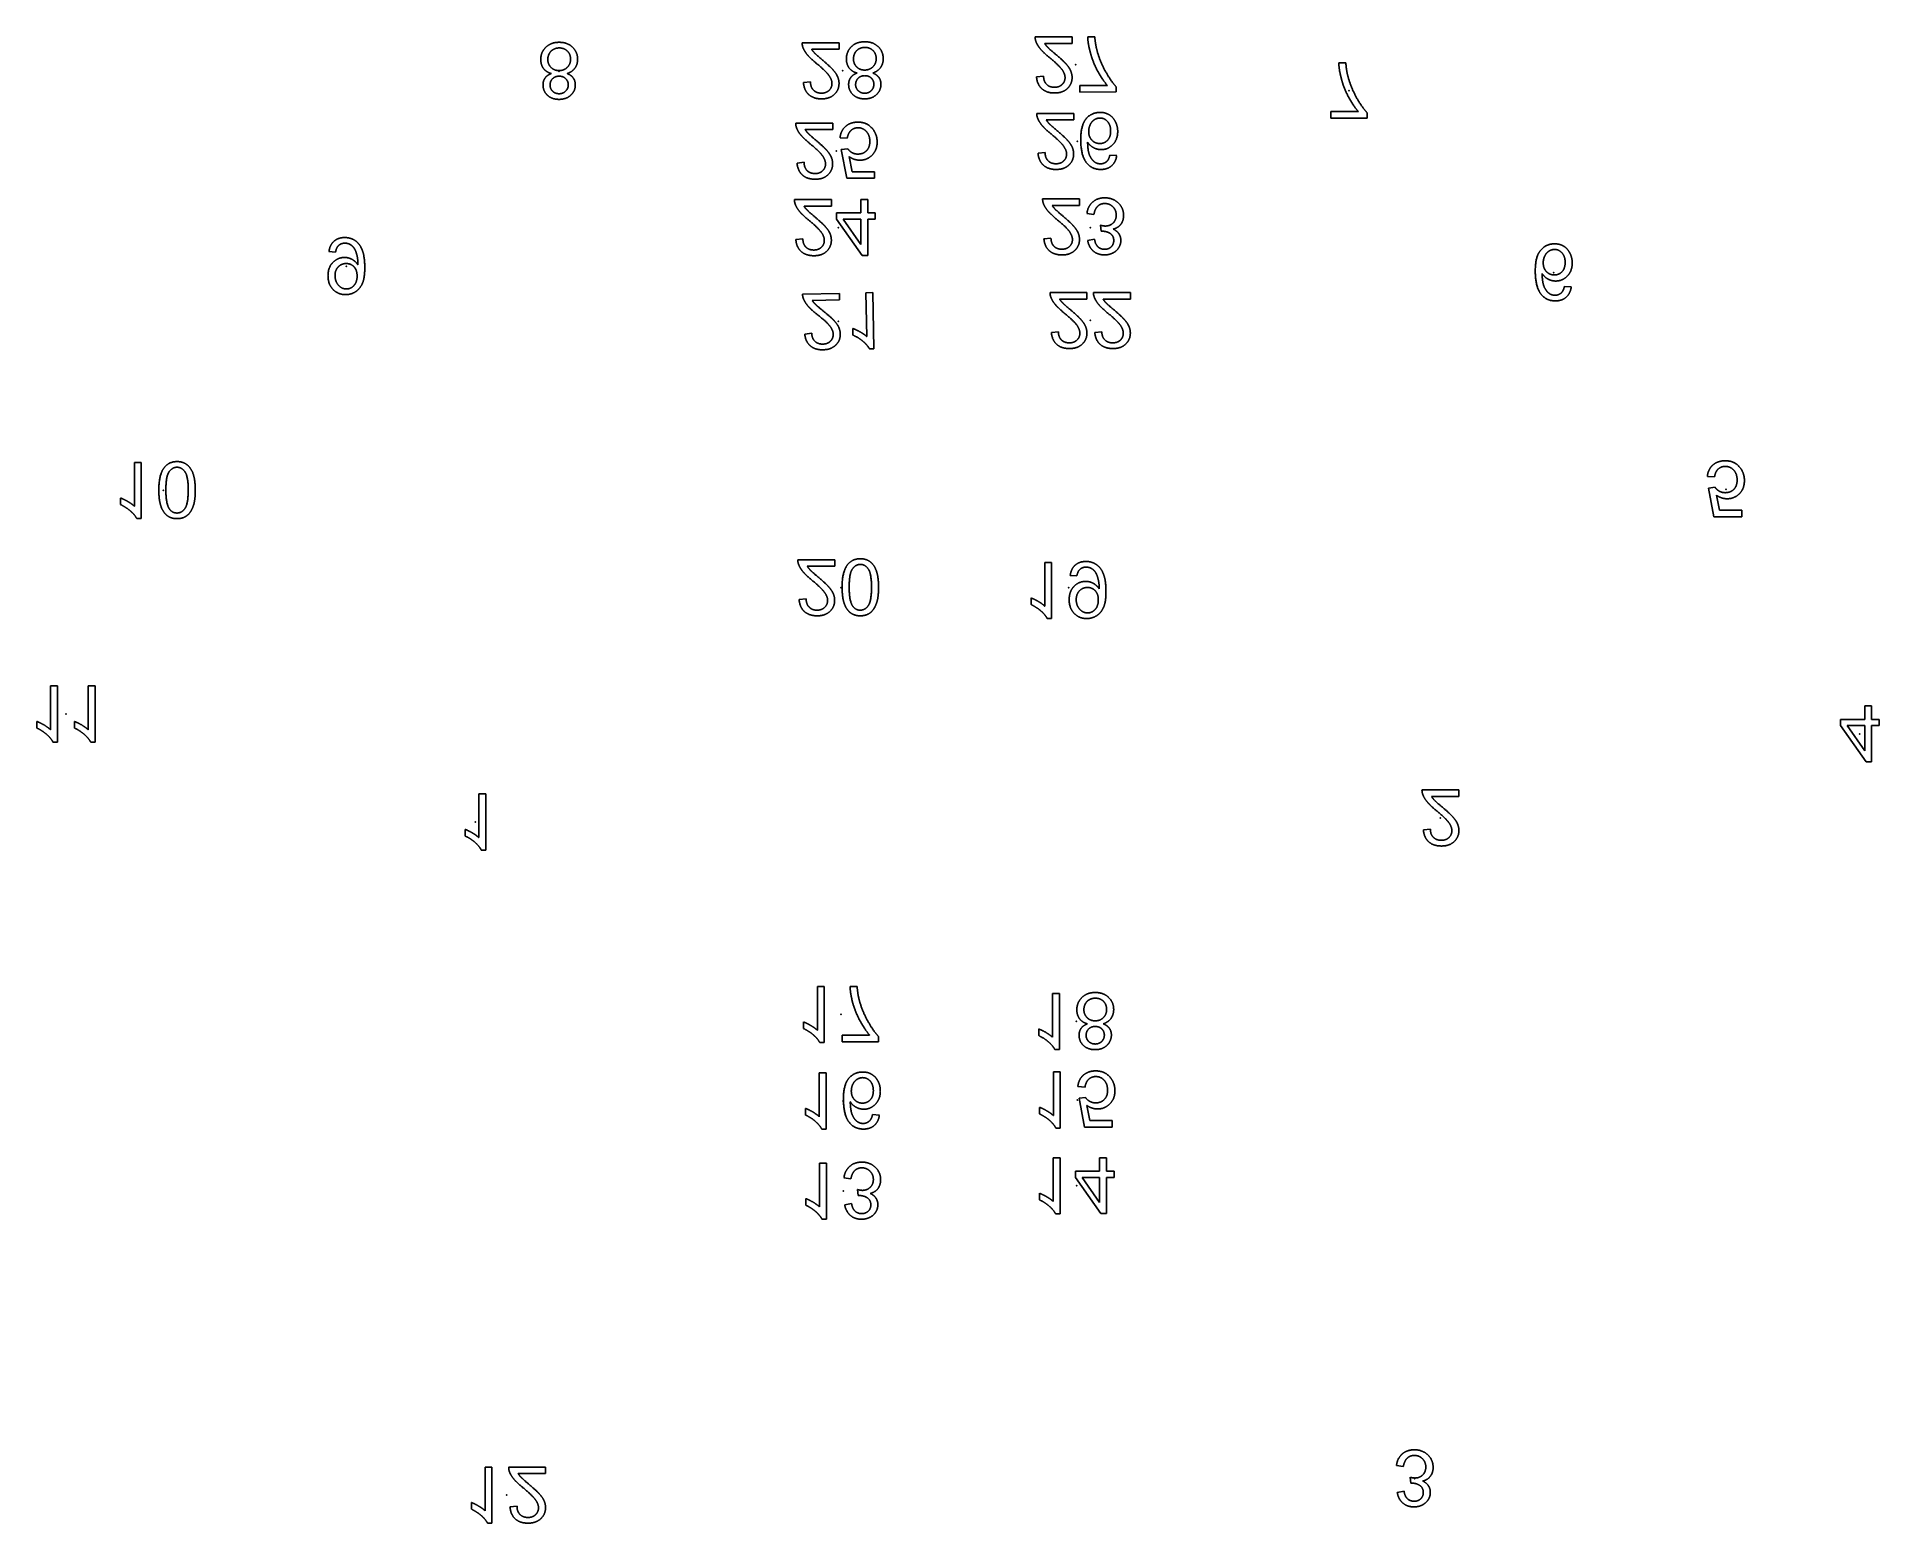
# Model space of a CAD drawing. Header units: millimetres. Extents: x -92 to 238, y -126 to 140.
import ezdxf

# ---------------------------------------------------------------- set-up
doc = ezdxf.new("R2010")
doc.units = ezdxf.units.MM
doc.layers.get('0').update_dxf_attribs({"linetype": 'CONTINUOUS'})

msp = doc.modelspace()

# ---------------------------------------------------------------- linework, layer by layer
for p, q in [((51.69, 138.57), (45.08, 138.57)), ((51.69, 137.39), (51.69, 138.57)), ((93.38, 139.61), (86.77, 139.61)), ((88.47, 138.43), (93.38, 138.43)), ((93.38, 138.43), (93.38, 139.61)), ((97.43, 139.62), (96.17, 139.61)), ((46.79, 137.39), (51.69, 137.39)), ((88.27, 132.59), (87, 132.46)), ((142.34, 134.94), (141.08, 134.94)), ((46.58, 131.55), (45.32, 131.42)), ((99.68, 130.93), (94.78, 130.92)), ((94.78, 130.92), (94.78, 129.74)), ((94.78, 129.74), (101.25, 129.75)), ((101.25, 129.75), (101.25, 130.7)), ((93.66, 125.93), (87.05, 125.93)), ((93.66, 124.75), (93.66, 125.93)), ((139.68, 126.24), (139.68, 125.06)), ((144.58, 126.24), (139.68, 126.24)), ((146.15, 125.06), (146.15, 126.02)), ((50.55, 124.19), (43.94, 124.19)), ((45.64, 123.01), (50.55, 123.01)), ((50.55, 123.01), (50.55, 124.19)), ((88.76, 124.75), (93.66, 124.75)), ((139.68, 125.06), (146.15, 125.06)), ((51.87, 121.57), (53.15, 121.46)), ((53.24, 119.61), (52.08, 119.46)), ((52.08, 119.46), (53.05, 114.32)), ((88.55, 118.91), (87.28, 118.78)), ((45.43, 117.17), (44.17, 117.04)), ((54.03, 115.49), (53.5, 118.18)), ((58.03, 115.49), (54.03, 115.49)), ((58.03, 114.32), (58.03, 115.49)), ((101.35, 118.38), (100.13, 118.47)), ((53.05, 114.32), (58.03, 114.32)), ((50.33, 110.5), (43.72, 110.5)), ((45.42, 109.32), (50.33, 109.32)), ((50.33, 109.32), (50.33, 110.5)), ((55.58, 110.5), (55.58, 108.11)), ((56.81, 110.5), (55.58, 110.5)), ((56.81, 108.11), (56.81, 110.5)), ((94.71, 110.64), (88.1, 110.64)), ((89.8, 109.46), (94.71, 109.46)), ((94.71, 109.46), (94.71, 110.64)), ((55.58, 108.11), (51.24, 108.11)), ((51.24, 108.11), (51.24, 106.98)), ((51.24, 106.98), (55.81, 100.5)), ((55.58, 102.47), (52.45, 106.98)), ((52.45, 106.98), (55.58, 106.98)), ((55.58, 106.98), (55.58, 102.47)), ((58.16, 108.11), (56.81, 108.11)), ((56.81, 100.5), (56.81, 106.98)), ((56.81, 106.98), (58.16, 106.98)), ((58.16, 106.98), (58.16, 108.11)), ((96.03, 108), (97.26, 107.84)), ((98.45, 105.91), (98.59, 104.83)), ((45.21, 103.48), (43.95, 103.35)), ((89.59, 103.62), (88.33, 103.49)), ((97.38, 103.41), (96.15, 103.19)), ((-39.55, 101.23), (-38.37, 101.12)), ((55.81, 100.5), (56.81, 100.5)), ((51.77, 93.73), (45.16, 93.6)), ((46.89, 92.45), (51.79, 92.55)), ((51.79, 92.55), (51.77, 93.73)), ((57.71, 93.86), (56.48, 93.83)), ((56.48, 93.83), (56.64, 86.01)), ((57.91, 83.82), (57.71, 93.86)), ((96.03, 93.89), (89.42, 93.89)), ((91.13, 92.71), (96.03, 92.71)), ((96.03, 92.71), (96.03, 93.89)), ((103.8, 93.89), (97.19, 93.89)), ((98.9, 92.71), (103.8, 92.71)), ((103.8, 92.71), (103.8, 93.89)), ((182.65, 94.87), (181.43, 94.96)), ((46.8, 86.61), (45.54, 86.45)), ((54.15, 87.44), (54.18, 86.25)), ((90.92, 86.87), (89.66, 86.74)), ((98.69, 86.87), (97.43, 86.74)), ((57.12, 83.8), (57.91, 83.82)), ((-73.13, 63.46), (-74.36, 63.46)), ((-74.36, 63.46), (-74.36, 55.63)), ((-73.13, 53.42), (-73.13, 63.46)), ((207, 60.99), (208.29, 60.89)), ((-76.82, 57.11), (-76.82, 55.93)), ((208.37, 59.04), (207.22, 58.89)), ((207.22, 58.89), (208.19, 53.75)), ((209.17, 54.92), (208.63, 57.61)), ((-73.92, 53.42), (-73.13, 53.42)), ((208.19, 53.75), (213.16, 53.75)), ((213.16, 54.92), (209.17, 54.92)), ((213.16, 53.75), (213.16, 54.92)), ((50.92, 46.08), (44.31, 46.08)), ((46.01, 44.9), (50.92, 44.9)), ((50.92, 44.9), (50.92, 46.08)), ((89.71, 45.59), (88.48, 45.59)), ((88.48, 45.59), (88.48, 37.76)), ((89.71, 35.55), (89.71, 45.59)), ((93.04, 43.27), (94.22, 43.17)), ((45.8, 39.06), (44.54, 38.93)), ((86.02, 39.24), (86.02, 38.06)), ((88.92, 35.55), (89.71, 35.55)), ((-88.13, 23.49), (-89.35, 23.49)), ((-89.35, 23.49), (-89.35, 15.66)), ((-88.13, 13.45), (-88.13, 23.49)), ((-81.39, 23.49), (-82.62, 23.49)), ((-82.62, 23.49), (-82.62, 15.66)), ((-81.39, 13.45), (-81.39, 23.49)), ((235.15, 19.91), (235.15, 17.51)), ((236.38, 19.91), (235.15, 19.91)), ((236.38, 17.51), (236.38, 19.91)), ((-91.81, 17.14), (-91.81, 15.96)), ((-85.08, 17.14), (-85.08, 15.96)), ((235.15, 17.51), (230.82, 17.51)), ((230.82, 17.51), (230.82, 16.39)), ((237.73, 17.51), (236.38, 17.51)), ((237.73, 16.39), (237.73, 17.51)), ((-88.92, 13.45), (-88.13, 13.45)), ((-82.18, 13.45), (-81.39, 13.45)), ((230.82, 16.39), (235.38, 9.91)), ((235.15, 11.88), (232.02, 16.39)), ((232.02, 16.39), (235.15, 16.39)), ((235.15, 16.39), (235.15, 11.88)), ((236.38, 9.91), (236.38, 16.39)), ((236.38, 16.39), (237.73, 16.39)), ((235.38, 9.91), (236.38, 9.91)), ((-11.52, 4.18), (-12.75, 4.18)), ((-12.75, 4.18), (-12.75, -3.64)), ((-11.52, -5.86), (-11.52, 4.18)), ((162.57, 4.9), (155.96, 4.9)), ((157.67, 3.72), (162.57, 3.72)), ((162.57, 3.72), (162.57, 4.9)), ((-15.2, -2.16), (-15.2, -3.35)), ((157.46, -2.12), (156.2, -2.25)), ((-12.31, -5.86), (-11.52, -5.86)), ((49.04, -30.28), (47.81, -30.28)), ((47.81, -30.28), (47.81, -38.1)), ((49.04, -40.32), (49.04, -30.28)), ((54.92, -30.28), (53.66, -30.28)), ((91.09, -31.52), (89.86, -31.52)), ((89.86, -31.52), (89.86, -39.35)), ((91.09, -41.57), (91.09, -31.52)), ((45.35, -36.62), (45.35, -37.81)), ((52.26, -38.97), (52.26, -40.15)), ((57.16, -38.97), (52.26, -38.97)), ((58.74, -40.15), (58.74, -39.19)), ((87.4, -37.87), (87.4, -39.06)), ((48.24, -40.32), (49.04, -40.32)), ((52.26, -40.15), (58.74, -40.15)), ((90.3, -41.57), (91.09, -41.57)), ((49.38, -45.74), (48.15, -45.74)), ((48.15, -45.74), (48.15, -53.56)), ((49.38, -55.78), (49.38, -45.74)), ((91.25, -45.55), (90.02, -45.55)), ((90.02, -45.55), (90.02, -53.37)), ((91.25, -55.59), (91.25, -45.55)), ((94.4, -48.16), (95.69, -48.27)), ((45.7, -52.08), (45.7, -53.27)), ((87.57, -51.89), (87.57, -53.08)), ((95.77, -50.12), (94.61, -50.27)), ((94.61, -50.27), (95.58, -55.41)), ((96.57, -54.24), (96.03, -51.55)), ((48.59, -55.78), (49.38, -55.78)), ((58.9, -53.29), (57.67, -53.19)), ((90.46, -55.59), (91.25, -55.59)), ((95.58, -55.41), (100.56, -55.41)), ((100.56, -54.24), (96.57, -54.24)), ((100.56, -55.41), (100.56, -54.24)), ((49.42, -61.87), (48.19, -61.87)), ((48.19, -61.87), (48.19, -69.69)), ((49.42, -71.91), (49.42, -61.87)), ((91.21, -60.91), (89.99, -60.91)), ((89.99, -60.91), (89.99, -68.73)), ((91.21, -70.95), (91.21, -60.91)), ((98.29, -60.91), (98.29, -63.3)), ((99.52, -60.91), (98.29, -60.91)), ((99.52, -63.3), (99.52, -60.91)), ((52.57, -64.51), (53.8, -64.67)), ((98.29, -63.3), (93.96, -63.3)), ((93.96, -63.3), (93.96, -64.43)), ((93.96, -64.43), (98.52, -70.91)), ((98.29, -68.94), (95.16, -64.43)), ((95.16, -64.43), (98.29, -64.43)), ((98.29, -64.43), (98.29, -68.94)), ((100.87, -63.3), (99.52, -63.3)), ((99.52, -70.91), (99.52, -64.43)), ((99.52, -64.43), (100.87, -64.43)), ((100.87, -64.43), (100.87, -63.3)), ((45.74, -68.21), (45.74, -69.4)), ((53.92, -69.1), (52.69, -69.32)), ((54.99, -66.6), (55.13, -67.68)), ((87.53, -67.25), (87.53, -68.44)), ((48.63, -71.91), (49.42, -71.91)), ((90.42, -70.95), (91.21, -70.95)), ((98.52, -70.91), (99.52, -70.91)), ((-10.4, -116.24), (-11.63, -116.24)), ((-11.63, -116.24), (-11.63, -124.06)), ((-10.4, -126.28), (-10.4, -116.24)), ((-0.8, -116.24), (-7.41, -116.24)), ((-5.71, -117.42), (-0.8, -117.42)), ((-0.8, -117.42), (-0.8, -116.24)), ((151.4, -115.97), (152.62, -116.13)), ((153.82, -118.06), (153.96, -119.14)), ((152.75, -120.56), (151.52, -120.77)), ((-14.09, -122.58), (-14.09, -123.77)), ((-5.92, -123.26), (-7.18, -123.38)), ((-11.19, -126.28), (-10.4, -126.28))]:
    msp.add_line(p, q)
for points in [[(1.62, 138.64), (0.14, 138.64), (-0.76, 137.76)], [(4.01, 137.77), (3.1, 138.64), (1.62, 138.64)], [(45.08, 138.57), (45.07, 138.12), (45.23, 137.71)], [(56.29, 138.74), (54.81, 138.74), (53.9, 137.86)], [(58.68, 137.86), (57.77, 138.74), (56.29, 138.74)], [(86.77, 139.61), (86.75, 139.16), (86.91, 138.76)], [(86.91, 138.76), (87.16, 138.08), (87.72, 137.43)], [(88.99, 137.76), (88.68, 138.09), (88.47, 138.43)], [(96.17, 139.61), (96.19, 138.43), (96.64, 136.76)], [(97.91, 136.87), (97.54, 138.12), (97.43, 139.62)], [(-0.76, 137.76), (-1.67, 136.89), (-1.67, 135.58)], [(-1.67, 135.58), (-1.67, 134.6), (-1.18, 133.94)], [(-0.41, 135.59), (-0.41, 136.11), (-0.16, 136.6)], [(0.16, 134.15), (-0.41, 134.73), (-0.41, 135.59)], [(-0.16, 136.6), (0.09, 137.09), (0.58, 137.36)], [(0.58, 137.36), (1.07, 137.63), (1.64, 137.63)], [(1.64, 137.63), (2.52, 137.63), (3.09, 137.07)], [(3.66, 135.63), (3.66, 134.74), (3.07, 134.16)], [(3.09, 137.07), (3.66, 136.5), (3.66, 135.63)], [(4.92, 135.61), (4.92, 136.89), (4.01, 137.77)], [(4.44, 134.02), (4.92, 134.68), (4.92, 135.61)], [(45.23, 137.71), (45.48, 137.04), (46.03, 136.38)], [(46.03, 136.38), (46.59, 135.73), (47.64, 134.87)], [(47.31, 136.72), (46.99, 137.05), (46.79, 137.39)], [(48.73, 135.46), (47.62, 136.39), (47.31, 136.72)], [(50.62, 133.7), (50.05, 134.34), (48.73, 135.46)], [(53.9, 137.86), (53, 136.98), (53, 135.67)], [(53, 135.67), (53, 134.7), (53.49, 134.04)], [(54.26, 135.68), (54.26, 136.21), (54.51, 136.7)], [(54.83, 134.25), (54.26, 134.82), (54.26, 135.68)], [(54.51, 136.7), (54.76, 137.19), (55.25, 137.46)], [(55.25, 137.46), (55.74, 137.73), (56.3, 137.73)], [(56.3, 137.73), (57.18, 137.73), (57.76, 137.16)], [(58.33, 135.72), (58.33, 134.83), (57.74, 134.25)], [(57.76, 137.16), (58.33, 136.59), (58.33, 135.72)], [(59.59, 135.71), (59.59, 136.99), (58.68, 137.86)], [(59.1, 134.11), (59.59, 134.78), (59.59, 135.71)], [(87.72, 137.43), (88.28, 136.77), (89.33, 135.91)], [(90.41, 136.51), (89.31, 137.43), (88.99, 137.76)], [(89.33, 135.91), (90.96, 134.58), (91.53, 133.8)], [(92.31, 134.75), (91.74, 135.39), (90.41, 136.51)], [(96.64, 136.76), (97.08, 135.09), (97.91, 133.54)], [(99.36, 133.4), (98.42, 135.09), (97.91, 136.87)], [(-0.9, 132.25), (-1.27, 131.73), (-1.27, 131.01)], [(-1.18, 133.94), (-0.68, 133.29), (0.23, 133.05)], [(0.23, 133.05), (-0.53, 132.77), (-0.9, 132.25)], [(-0.01, 130.97), (-0.01, 131.68), (0.44, 132.13)], [(1.6, 133.58), (0.73, 133.58), (0.16, 134.15)], [(0.44, 132.13), (0.9, 132.58), (1.63, 132.58)], [(3.07, 134.16), (2.48, 133.58), (1.6, 133.58)], [(1.63, 132.58), (2.34, 132.58), (2.79, 132.13)], [(2.79, 132.13), (3.25, 131.68), (3.25, 131.04)], [(3.04, 133.05), (3.96, 133.35), (4.44, 134.02)], [(4.14, 132.25), (3.78, 132.77), (3.04, 133.05)], [(4.51, 131.04), (4.51, 131.74), (4.14, 132.25)], [(47.64, 134.87), (49.27, 133.53), (49.84, 132.75)], [(49.84, 132.75), (50.42, 131.97), (50.42, 131.27)], [(51.43, 132.48), (51.19, 133.06), (50.62, 133.7)], [(51.68, 131.3), (51.68, 131.9), (51.43, 132.48)], [(53.77, 132.34), (53.4, 131.83), (53.4, 131.1)], [(53.49, 134.04), (53.99, 133.38), (54.9, 133.14)], [(54.9, 133.14), (54.14, 132.86), (53.77, 132.34)], [(54.65, 131.06), (54.65, 131.77), (55.11, 132.22)], [(56.26, 133.67), (55.4, 133.67), (54.83, 134.25)], [(55.11, 132.22), (55.57, 132.67), (56.3, 132.67)], [(57.74, 134.25), (57.15, 133.67), (56.26, 133.67)], [(56.3, 132.67), (57.01, 132.67), (57.46, 132.23)], [(57.46, 132.23), (57.91, 131.78), (57.91, 131.13)], [(57.7, 133.14), (58.62, 133.44), (59.1, 134.11)], [(58.81, 132.35), (58.45, 132.86), (57.7, 133.14)], [(59.18, 131.14), (59.18, 131.83), (58.81, 132.35)], [(87, 132.46), (87.13, 131.05), (87.98, 130.31)], [(88.8, 131.12), (88.27, 131.65), (88.27, 132.59)], [(91.53, 133.8), (92.11, 133.02), (92.11, 132.32)], [(92.11, 132.32), (92.11, 131.59), (91.58, 131.09)], [(93.12, 133.53), (92.88, 134.11), (92.31, 134.75)], [(92.53, 130.37), (93.37, 131.17), (93.37, 132.35)], [(93.37, 132.35), (93.37, 132.95), (93.12, 133.53)], [(97.91, 133.54), (98.74, 131.99), (99.68, 130.93)], [(101.25, 130.7), (100.3, 131.72), (99.36, 133.4)], [(141.08, 134.94), (141.1, 133.76), (141.54, 132.08)], [(141.54, 132.08), (141.98, 130.41), (142.81, 128.86)], [(142.81, 132.19), (142.44, 133.44), (142.34, 134.94)], [(144.26, 128.72), (143.32, 130.41), (142.81, 132.19)], [(-1.27, 131.01), (-1.27, 129.92), (-0.48, 129.17)], [(-0.48, 129.17), (0.3, 128.43), (1.6, 128.43)], [(0.45, 129.89), (-0.01, 130.34), (-0.01, 130.97)], [(1.62, 129.44), (0.91, 129.44), (0.45, 129.89)], [(1.6, 128.43), (2.91, 128.43), (3.71, 129.19)], [(2.78, 129.9), (2.31, 129.44), (1.62, 129.44)], [(3.25, 131.04), (3.25, 130.36), (2.78, 129.9)], [(3.71, 129.19), (4.51, 129.95), (4.51, 131.04)], [(45.32, 131.42), (45.44, 130.01), (46.29, 129.27)], [(46.29, 129.27), (47.14, 128.52), (48.56, 128.52)], [(47.12, 130.07), (46.58, 130.61), (46.58, 131.55)], [(48.53, 129.54), (47.65, 129.54), (47.12, 130.07)], [(49.9, 130.04), (49.37, 129.54), (48.53, 129.54)], [(48.56, 128.52), (50, 128.52), (50.84, 129.32)], [(50.42, 131.27), (50.42, 130.54), (49.9, 130.04)], [(50.84, 129.32), (51.68, 130.12), (51.68, 131.3)], [(53.4, 131.1), (53.4, 130.01), (54.18, 129.27)], [(54.18, 129.27), (54.97, 128.52), (56.27, 128.52)], [(55.12, 129.98), (54.65, 130.43), (54.65, 131.06)], [(56.28, 129.53), (55.58, 129.53), (55.12, 129.98)], [(56.27, 128.52), (57.58, 128.52), (58.38, 129.29)], [(57.45, 129.99), (56.98, 129.53), (56.28, 129.53)], [(57.91, 131.13), (57.91, 130.46), (57.45, 129.99)], [(58.38, 129.29), (59.18, 130.05), (59.18, 131.14)], [(87.98, 130.31), (88.83, 129.57), (90.25, 129.57)], [(90.22, 130.59), (89.34, 130.59), (88.8, 131.12)], [(91.58, 131.09), (91.06, 130.59), (90.22, 130.59)], [(90.25, 129.57), (91.69, 129.57), (92.53, 130.37)], [(142.81, 128.86), (143.64, 127.31), (144.58, 126.24)], [(146.15, 126.02), (145.2, 127.04), (144.26, 128.72)], [(87.05, 125.93), (87.04, 125.49), (87.2, 125.08)], [(98.4, 126.1), (96.86, 126.1), (95.89, 124.97)], [(100.01, 125.67), (99.3, 126.1), (98.4, 126.1)], [(101.12, 124.43), (100.72, 125.24), (100.01, 125.67)], [(43.94, 124.19), (43.93, 123.74), (44.08, 123.33)], [(44.08, 123.33), (44.33, 122.66), (44.89, 122)], [(44.89, 122), (45.45, 121.35), (46.5, 120.49)], [(46.16, 122.34), (45.85, 122.67), (45.64, 123.01)], [(47.58, 121.08), (46.48, 122.01), (46.16, 122.34)], [(52.85, 123.59), (51.99, 122.83), (51.87, 121.57)], [(55.08, 124.36), (53.71, 124.36), (52.85, 123.59)], [(53.15, 121.46), (53.3, 122.4), (53.82, 122.87)], [(53.82, 122.87), (54.34, 123.35), (55.08, 123.35)], [(57.7, 123.14), (56.74, 124.36), (55.08, 124.36)], [(55.08, 123.35), (55.97, 123.35), (56.58, 122.68)], [(56.58, 122.68), (57.19, 122.01), (57.19, 120.9)], [(58.5, 120.79), (58.5, 122.15), (57.7, 123.14)], [(87.2, 125.08), (87.45, 124.41), (88.01, 123.75)], [(88.01, 123.75), (88.56, 123.1), (89.61, 122.24)], [(89.28, 124.09), (88.96, 124.42), (88.76, 124.75)], [(90.7, 122.83), (89.59, 123.76), (89.28, 124.09)], [(89.61, 122.24), (91.24, 120.9), (91.81, 120.12)], [(92.59, 121.07), (92.02, 121.71), (90.7, 122.83)], [(95.89, 124.97), (94.93, 123.84), (94.92, 121.25)], [(96.34, 122.69), (96.34, 123.32), (96.61, 123.9)], [(96.92, 121.12), (96.34, 121.72), (96.34, 122.69)], [(96.61, 123.9), (96.88, 124.48), (97.36, 124.79)], [(97.36, 124.79), (97.85, 125.09), (98.38, 125.09)], [(98.38, 125.09), (99.16, 125.09), (99.71, 124.46)], [(99.71, 124.46), (100.27, 123.83), (100.27, 122.76)], [(100.27, 122.76), (100.27, 121.72), (99.72, 121.12)], [(100.66, 120.34), (101.53, 121.25), (101.53, 122.68)], [(101.53, 122.68), (101.53, 123.62), (101.12, 124.43)], [(46.5, 120.49), (48.13, 119.15), (48.7, 118.37)], [(49.47, 119.32), (48.91, 119.96), (47.58, 121.08)], [(50.29, 118.1), (50.04, 118.68), (49.47, 119.32)], [(53.99, 118.91), (53.51, 119.18), (53.24, 119.61)], [(55.06, 118.64), (54.46, 118.64), (53.99, 118.91)], [(56.6, 119.25), (56.01, 118.64), (55.06, 118.64)], [(57.19, 120.9), (57.19, 119.85), (56.6, 119.25)], [(57.6, 118.46), (58.5, 119.37), (58.5, 120.79)], [(87.28, 118.78), (87.41, 117.37), (88.26, 116.63)], [(89.08, 117.44), (88.55, 117.97), (88.55, 118.91)], [(91.81, 120.12), (92.39, 119.33), (92.39, 118.64)], [(92.39, 118.64), (92.39, 117.91), (91.86, 117.41)], [(93.4, 119.85), (93.16, 120.43), (92.59, 121.07)], [(92.81, 116.69), (93.65, 117.49), (93.65, 118.67)], [(93.65, 118.67), (93.65, 119.27), (93.4, 119.85)], [(94.92, 121.25), (94.92, 118.35), (95.99, 117.03)], [(96.49, 118.46), (96.16, 119.27), (96.15, 120.77)], [(96.15, 120.77), (96.59, 120.1), (97.23, 119.77)], [(98.33, 120.53), (97.5, 120.53), (96.92, 121.12)], [(97.23, 119.77), (97.87, 119.44), (98.57, 119.44)], [(99.72, 121.12), (99.17, 120.53), (98.33, 120.53)], [(98.57, 119.44), (99.8, 119.44), (100.66, 120.34)], [(44.17, 117.04), (44.3, 115.62), (45.15, 114.88)], [(45.97, 115.69), (45.44, 116.22), (45.43, 117.17)], [(47.39, 115.16), (46.5, 115.16), (45.97, 115.69)], [(48.75, 115.66), (48.23, 115.16), (47.39, 115.16)], [(48.7, 118.37), (49.27, 117.59), (49.27, 116.89)], [(49.27, 116.89), (49.27, 116.16), (48.75, 115.66)], [(49.7, 114.94), (50.54, 115.74), (50.54, 116.92)], [(50.54, 116.92), (50.54, 117.52), (50.29, 118.1)], [(53.5, 118.18), (54.4, 117.55), (55.39, 117.55)], [(55.39, 117.55), (56.69, 117.55), (57.6, 118.46)], [(88.26, 116.63), (89.1, 115.89), (90.53, 115.89)], [(90.5, 116.91), (89.62, 116.91), (89.08, 117.44)], [(91.86, 117.41), (91.34, 116.91), (90.5, 116.91)], [(90.53, 115.89), (91.97, 115.89), (92.81, 116.69)], [(95.99, 117.03), (96.93, 115.89), (98.51, 115.89)], [(97.41, 117.22), (96.83, 117.65), (96.49, 118.46)], [(98.44, 116.9), (97.85, 116.9), (97.41, 117.22)], [(99.66, 117.42), (99.17, 116.9), (98.44, 116.9)], [(98.51, 115.89), (99.69, 115.89), (100.44, 116.55)], [(100.13, 118.47), (99.96, 117.75), (99.66, 117.42)], [(100.44, 116.55), (101.2, 117.21), (101.35, 118.38)], [(45.15, 114.88), (45.99, 114.14), (47.42, 114.14)], [(47.42, 114.14), (48.86, 114.14), (49.7, 114.94)], [(43.72, 110.5), (43.7, 110.06), (43.86, 109.65)], [(43.86, 109.65), (44.11, 108.97), (44.67, 108.32)], [(45.94, 108.66), (45.63, 108.99), (45.42, 109.32)], [(88.1, 110.64), (88.08, 110.2), (88.24, 109.79)], [(88.24, 109.79), (88.49, 109.11), (89.05, 108.46)], [(90.32, 108.8), (90.01, 109.13), (89.8, 109.46)], [(91.74, 107.54), (90.63, 108.47), (90.32, 108.8)], [(97.02, 110.03), (96.15, 109.25), (96.03, 108)], [(99.21, 110.82), (97.89, 110.82), (97.02, 110.03)], [(97.26, 107.84), (97.47, 108.88), (97.98, 109.34)], [(97.98, 109.34), (98.48, 109.8), (99.21, 109.8)], [(101.62, 109.91), (100.67, 110.82), (99.21, 110.82)], [(99.21, 109.8), (100.08, 109.8), (100.68, 109.2)], [(100.68, 109.2), (101.27, 108.6), (101.27, 107.72)], [(102.58, 107.69), (102.58, 109), (101.62, 109.91)], [(44.67, 108.32), (45.23, 107.66), (46.28, 106.81)], [(47.36, 107.4), (46.26, 108.33), (45.94, 108.66)], [(46.28, 106.81), (47.91, 105.47), (48.48, 104.69)], [(49.25, 105.64), (48.68, 106.28), (47.36, 107.4)], [(50.07, 104.42), (49.82, 105), (49.25, 105.64)], [(89.05, 108.46), (89.6, 107.8), (90.65, 106.94)], [(90.65, 106.94), (92.28, 105.61), (92.86, 104.83)], [(93.63, 105.78), (93.06, 106.42), (91.74, 107.54)], [(94.45, 104.56), (94.2, 105.14), (93.63, 105.78)], [(99.32, 105.77), (98.97, 105.77), (98.45, 105.91)], [(100.72, 106.32), (100.17, 105.77), (99.32, 105.77)], [(100.71, 105.23), (101.6, 105.43), (102.09, 106.08)], [(101.27, 107.72), (101.27, 106.87), (100.72, 106.32)], [(102.09, 106.08), (102.58, 106.72), (102.58, 107.69)], [(-38.65, 103.06), (-39.4, 102.41), (-39.55, 101.23)], [(-36.74, 103.71), (-37.91, 103.71), (-38.65, 103.06)], [(-38.37, 101.12), (-38.22, 101.95), (-37.79, 102.33)], [(-37.79, 102.33), (-37.37, 102.7), (-36.71, 102.7)], [(-34.81, 103.12), (-35.63, 103.71), (-36.74, 103.71)], [(-36.71, 102.7), (-36.14, 102.7), (-35.72, 102.44)], [(-35.72, 102.44), (-35.29, 102.18), (-35.02, 101.75)], [(-33.57, 101.39), (-33.99, 102.52), (-34.81, 103.12)], [(43.95, 103.35), (44.08, 101.94), (44.93, 101.2)], [(45.75, 102.01), (45.22, 102.54), (45.21, 103.48)], [(48.48, 104.69), (49.05, 103.91), (49.05, 103.21)], [(49.05, 103.21), (49.05, 102.48), (48.53, 101.98)], [(49.48, 101.26), (50.31, 102.06), (50.31, 103.24)], [(50.31, 103.24), (50.31, 103.84), (50.07, 104.42)], [(88.33, 103.49), (88.46, 102.08), (89.3, 101.34)], [(90.13, 102.15), (89.6, 102.68), (89.59, 103.62)], [(92.86, 104.83), (93.43, 104.05), (93.43, 103.35)], [(93.43, 103.35), (93.43, 102.62), (92.91, 102.12)], [(93.85, 101.4), (94.69, 102.2), (94.69, 103.38)], [(94.69, 103.38), (94.69, 103.98), (94.45, 104.56)], [(96.15, 103.19), (96.38, 101.96), (97.18, 101.28)], [(97.99, 102.06), (97.52, 102.51), (97.38, 103.41)], [(98.59, 104.83), (98.71, 104.84), (98.79, 104.84)], [(98.79, 104.84), (99.57, 104.84), (100.2, 104.43)], [(100.2, 104.43), (100.82, 104.03), (100.82, 103.17)], [(100.82, 103.17), (100.82, 102.5), (100.37, 102.05)], [(101.74, 104.38), (101.39, 104.91), (100.71, 105.23)], [(101.72, 101.91), (102.09, 102.52), (102.09, 103.2)], [(102.09, 103.2), (102.09, 103.85), (101.74, 104.38)], [(179.7, 102.59), (178.16, 102.59), (177.19, 101.46)], [(181.31, 102.16), (180.6, 102.59), (179.7, 102.59)], [(182.42, 100.92), (182.02, 101.73), (181.31, 102.16)], [(-38.87, 99.25), (-39.73, 98.35), (-39.73, 96.88)], [(-36.77, 100.15), (-38.01, 100.15), (-38.87, 99.25)], [(-37.89, 98.47), (-37.32, 99.06), (-36.47, 99.06)], [(-35.39, 99.78), (-36.03, 100.15), (-36.77, 100.15)], [(-36.47, 99.06), (-35.62, 99.06), (-35.07, 98.47)], [(-34.38, 98.83), (-34.75, 99.42), (-35.39, 99.78)], [(-35.02, 101.75), (-34.74, 101.32), (-34.56, 100.58)], [(-34.56, 100.58), (-34.38, 99.84), (-34.38, 99.08)], [(-34.38, 99.08), (-34.38, 99), (-34.38, 98.83)], [(-33.15, 98.33), (-33.15, 100.25), (-33.57, 101.39)], [(44.93, 101.2), (45.77, 100.46), (47.2, 100.46)], [(47.17, 101.48), (46.28, 101.48), (45.75, 102.01)], [(48.53, 101.98), (48.01, 101.48), (47.17, 101.48)], [(47.2, 100.46), (48.64, 100.46), (49.48, 101.26)], [(89.3, 101.34), (90.15, 100.6), (91.58, 100.6)], [(91.55, 101.62), (90.66, 101.62), (90.13, 102.15)], [(92.91, 102.12), (92.39, 101.62), (91.55, 101.62)], [(91.58, 100.6), (93.01, 100.6), (93.85, 101.4)], [(97.18, 101.28), (97.97, 100.6), (99.16, 100.6)], [(99.19, 101.61), (98.47, 101.61), (97.99, 102.06)], [(99.16, 100.6), (99.98, 100.6), (100.67, 100.95)], [(100.37, 102.05), (99.91, 101.61), (99.19, 101.61)], [(100.67, 100.95), (101.36, 101.3), (101.72, 101.91)], [(177.19, 101.46), (176.22, 100.33), (176.22, 97.74)], [(177.64, 99.18), (177.64, 99.81), (177.91, 100.39)], [(178.22, 97.61), (177.64, 98.21), (177.64, 99.18)], [(177.91, 100.39), (178.18, 100.97), (178.66, 101.28)], [(178.66, 101.28), (179.14, 101.58), (179.68, 101.58)], [(179.68, 101.58), (180.45, 101.58), (181.01, 100.95)], [(181.01, 100.95), (181.57, 100.33), (181.57, 99.25)], [(181.57, 99.25), (181.57, 98.21), (181.02, 97.61)], [(181.96, 96.84), (182.83, 97.74), (182.83, 99.17)], [(182.83, 99.17), (182.83, 100.11), (182.42, 100.92)], [(-39.73, 96.88), (-39.73, 95.35), (-38.83, 94.43)], [(-38.47, 96.92), (-38.47, 97.87), (-37.89, 98.47)], [(-37.86, 95.18), (-38.47, 95.85), (-38.47, 96.92)], [(-34.52, 96.81), (-34.52, 95.76), (-35.08, 95.14)], [(-35.07, 98.47), (-34.52, 97.87), (-34.52, 96.81)], [(-33.57, 95.52), (-33.15, 96.49), (-33.15, 98.33)], [(176.22, 97.74), (176.22, 94.84), (177.3, 93.52)], [(177.79, 94.95), (177.46, 95.76), (177.45, 97.26)], [(177.45, 97.26), (177.89, 96.59), (178.53, 96.26)], [(179.63, 97.02), (178.8, 97.02), (178.22, 97.61)], [(178.53, 96.26), (179.17, 95.93), (179.87, 95.93)], [(181.02, 97.61), (180.47, 97.02), (179.63, 97.02)], [(179.87, 95.93), (181.1, 95.93), (181.96, 96.84)], [(-38.83, 94.43), (-37.94, 93.5), (-36.59, 93.5)], [(-36.44, 94.51), (-37.25, 94.51), (-37.86, 95.18)], [(-36.59, 93.5), (-35.61, 93.5), (-34.8, 94.02)], [(-35.08, 95.14), (-35.64, 94.51), (-36.44, 94.51)], [(-34.8, 94.02), (-33.99, 94.55), (-33.57, 95.52)], [(45.16, 93.6), (45.15, 93.15), (45.32, 92.75)], [(45.32, 92.75), (45.59, 92.08), (46.15, 91.43)], [(47.42, 91.8), (47.1, 92.12), (46.89, 92.45)], [(89.42, 93.89), (89.41, 93.45), (89.57, 93.04)], [(89.57, 93.04), (89.82, 92.36), (90.38, 91.71)], [(91.65, 92.05), (91.33, 92.38), (91.13, 92.71)], [(97.19, 93.89), (97.18, 93.45), (97.34, 93.04)], [(97.34, 93.04), (97.59, 92.36), (98.15, 91.71)], [(99.42, 92.05), (99.1, 92.38), (98.9, 92.71)], [(177.3, 93.52), (178.23, 92.38), (179.81, 92.38)], [(178.71, 93.72), (178.13, 94.14), (177.79, 94.95)], [(179.74, 93.39), (179.15, 93.39), (178.71, 93.72)], [(180.97, 93.91), (180.47, 93.39), (179.74, 93.39)], [(179.81, 92.38), (180.99, 92.38), (181.75, 93.04)], [(181.43, 94.96), (181.27, 94.24), (180.97, 93.91)], [(181.75, 93.04), (182.5, 93.7), (182.65, 94.87)], [(46.15, 91.43), (46.72, 90.79), (47.79, 89.95)], [(48.86, 90.57), (47.74, 91.47), (47.42, 91.8)], [(47.79, 89.95), (49.45, 88.65), (50.04, 87.88)], [(50.79, 88.85), (50.21, 89.48), (48.86, 90.57)], [(90.38, 91.71), (90.93, 91.05), (91.98, 90.19)], [(93.07, 90.79), (91.96, 91.71), (91.65, 92.05)], [(91.98, 90.19), (93.61, 88.86), (94.19, 88.08)], [(94.96, 89.03), (94.39, 89.67), (93.07, 90.79)], [(95.78, 87.81), (95.53, 88.39), (94.96, 89.03)], [(98.15, 91.71), (98.7, 91.05), (99.75, 90.19)], [(100.84, 90.79), (99.73, 91.71), (99.42, 92.05)], [(99.75, 90.19), (101.38, 88.86), (101.96, 88.08)], [(102.73, 89.03), (102.16, 89.67), (100.84, 90.79)], [(103.54, 87.81), (103.3, 88.39), (102.73, 89.03)], [(45.54, 86.45), (45.7, 85.05), (46.56, 84.32)], [(47.37, 85.15), (46.82, 85.67), (46.8, 86.61)], [(50.04, 87.88), (50.63, 87.11), (50.64, 86.42)], [(50.64, 86.42), (50.66, 85.69), (50.15, 85.18)], [(51.63, 87.65), (51.38, 88.22), (50.79, 88.85)], [(51.1, 84.48), (51.93, 85.29), (51.9, 86.47)], [(51.9, 86.47), (51.89, 87.07), (51.63, 87.65)], [(55.46, 86.83), (54.73, 87.24), (54.15, 87.44)], [(54.18, 86.25), (55.22, 85.79), (56, 85.12)], [(56.64, 86.01), (56.19, 86.42), (55.46, 86.83)], [(89.66, 86.74), (89.79, 85.33), (90.63, 84.59)], [(91.46, 85.4), (90.93, 85.93), (90.92, 86.87)], [(94.19, 88.08), (94.76, 87.29), (94.76, 86.6)], [(94.76, 86.6), (94.76, 85.87), (94.24, 85.37)], [(95.18, 84.65), (96.02, 85.45), (96.02, 86.63)], [(96.02, 86.63), (96.02, 87.23), (95.78, 87.81)], [(97.43, 86.74), (97.56, 85.33), (98.4, 84.59)], [(99.23, 85.4), (98.69, 85.93), (98.69, 86.87)], [(101.96, 88.08), (102.53, 87.29), (102.53, 86.6)], [(102.53, 86.6), (102.53, 85.87), (102.01, 85.37)], [(102.95, 84.65), (103.79, 85.45), (103.79, 86.63)], [(103.79, 86.63), (103.79, 87.23), (103.54, 87.81)], [(46.56, 84.32), (47.42, 83.6), (48.84, 83.63)], [(48.8, 84.65), (47.91, 84.63), (47.37, 85.15)], [(50.15, 85.18), (49.63, 84.66), (48.8, 84.65)], [(48.84, 83.63), (50.28, 83.66), (51.1, 84.48)], [(56, 85.12), (56.79, 84.44), (57.12, 83.8)], [(90.63, 84.59), (91.48, 83.85), (92.9, 83.85)], [(92.88, 84.87), (91.99, 84.87), (91.46, 85.4)], [(94.24, 85.37), (93.72, 84.87), (92.88, 84.87)], [(92.9, 83.85), (94.34, 83.85), (95.18, 84.65)], [(98.4, 84.59), (99.25, 83.85), (100.67, 83.85)], [(100.65, 84.87), (99.76, 84.87), (99.23, 85.4)], [(102.01, 85.37), (101.48, 84.87), (100.65, 84.87)], [(100.67, 83.85), (102.11, 83.85), (102.95, 84.65)], [(-66.73, 63.63), (-68.17, 63.63), (-69, 62.59)], [(-68.15, 61.8), (-67.57, 62.62), (-66.73, 62.62)], [(-64.91, 63.04), (-65.63, 63.63), (-66.73, 63.63)], [(-66.73, 62.62), (-65.88, 62.62), (-65.31, 61.8)], [(-63.83, 61.37), (-64.19, 62.45), (-64.91, 63.04)], [(207.99, 63.02), (207.12, 62.26), (207, 60.99)], [(210.21, 63.78), (208.85, 63.78), (207.99, 63.02)], [(208.95, 62.3), (209.48, 62.77), (210.21, 62.77)], [(212.84, 62.57), (211.88, 63.78), (210.21, 63.78)], [(210.21, 62.77), (211.1, 62.77), (211.71, 62.11)], [(-69, 62.59), (-69.99, 61.34), (-69.99, 58.53)], [(-68.73, 58.53), (-68.73, 60.99), (-68.15, 61.8)], [(-65.31, 61.8), (-64.73, 60.98), (-64.73, 58.53)], [(-63.47, 58.53), (-63.47, 60.29), (-63.83, 61.37)], [(208.29, 60.89), (208.43, 61.83), (208.95, 62.3)], [(211.71, 62.11), (212.33, 61.44), (212.33, 60.33)], [(212.33, 60.33), (212.33, 59.28), (211.74, 58.68)], [(212.73, 57.89), (213.63, 58.8), (213.63, 60.22)], [(213.63, 60.22), (213.63, 61.58), (212.84, 62.57)], [(-75.52, 56.48), (-76.24, 56.9), (-76.82, 57.11)], [(-74.36, 55.63), (-74.8, 56.06), (-75.52, 56.48)], [(-69.99, 58.53), (-69.99, 56.75), (-69.62, 55.67)], [(-68.09, 55.15), (-68.73, 56.06), (-68.73, 58.53)], [(-64.73, 58.53), (-64.73, 56.06), (-65.31, 55.25)], [(-64.31, 54.68), (-63.92, 55.29), (-63.69, 56.16)], [(-63.69, 56.16), (-63.47, 57.04), (-63.47, 58.53)], [(209.12, 58.34), (208.64, 58.61), (208.37, 59.04)], [(208.63, 57.61), (209.53, 56.98), (210.52, 56.98)], [(210.19, 58.07), (209.6, 58.07), (209.12, 58.34)], [(211.74, 58.68), (211.15, 58.07), (210.19, 58.07)], [(210.52, 56.98), (211.83, 56.98), (212.73, 57.89)], [(-76.82, 55.93), (-75.79, 55.44), (-75.02, 54.75)], [(-75.02, 54.75), (-74.25, 54.07), (-73.92, 53.42)], [(-69.62, 55.67), (-69.26, 54.59), (-68.54, 54)], [(-68.54, 54), (-67.82, 53.42), (-66.73, 53.42)], [(-66.74, 54.43), (-67.59, 54.43), (-68.09, 55.15)], [(-65.31, 55.25), (-65.88, 54.43), (-66.74, 54.43)], [(-66.73, 53.42), (-65.92, 53.42), (-65.32, 53.74)], [(-65.32, 53.74), (-64.71, 54.07), (-64.31, 54.68)], [(55.49, 46.25), (54.05, 46.25), (53.22, 45.21)], [(57.31, 45.66), (56.59, 46.25), (55.49, 46.25)], [(44.31, 46.08), (44.29, 45.64), (44.45, 45.23)], [(44.45, 45.23), (44.7, 44.55), (45.26, 43.9)], [(45.26, 43.9), (45.81, 43.24), (46.87, 42.38)], [(46.53, 44.23), (46.22, 44.56), (46.01, 44.9)], [(47.95, 42.98), (46.84, 43.9), (46.53, 44.23)], [(49.84, 41.22), (49.27, 41.86), (47.95, 42.98)], [(53.22, 45.21), (52.23, 43.96), (52.23, 41.15)], [(53.5, 41.15), (53.5, 43.61), (54.07, 44.42)], [(54.07, 44.42), (54.65, 45.24), (55.49, 45.24)], [(55.49, 45.24), (56.34, 45.24), (56.92, 44.42)], [(56.92, 44.42), (57.49, 43.6), (57.49, 41.15)], [(58.39, 43.99), (58.03, 45.07), (57.31, 45.66)], [(58.75, 41.15), (58.75, 42.91), (58.39, 43.99)], [(93.93, 45.11), (93.19, 44.45), (93.04, 43.27)], [(95.85, 45.76), (94.67, 45.76), (93.93, 45.11)], [(94.22, 43.17), (94.37, 44), (94.79, 44.37)], [(94.79, 44.37), (95.21, 44.75), (95.87, 44.75)], [(97.77, 45.16), (96.95, 45.76), (95.85, 45.76)], [(95.87, 44.75), (96.44, 44.75), (96.87, 44.49)], [(96.87, 44.49), (97.29, 44.23), (97.57, 43.8)], [(97.57, 43.8), (97.84, 43.36), (98.02, 42.63)], [(99.01, 43.44), (98.6, 44.57), (97.77, 45.16)], [(99.43, 40.38), (99.43, 42.3), (99.01, 43.44)], [(46.87, 42.38), (48.5, 41.04), (49.07, 40.26)], [(49.07, 40.26), (49.64, 39.48), (49.64, 38.79)], [(50.66, 39.99), (50.41, 40.57), (49.84, 41.22)], [(50.9, 38.81), (50.9, 39.41), (50.66, 39.99)], [(52.23, 41.15), (52.23, 39.37), (52.6, 38.29)], [(54.13, 37.77), (53.5, 38.68), (53.5, 41.15)], [(57.49, 41.15), (57.49, 38.68), (56.92, 37.87)], [(58.53, 38.78), (58.75, 39.66), (58.75, 41.15)], [(93.71, 41.3), (92.85, 40.4), (92.85, 38.92)], [(95.81, 42.2), (94.57, 42.2), (93.71, 41.3)], [(94.11, 38.96), (94.11, 39.92), (94.69, 40.52)], [(94.69, 40.52), (95.27, 41.11), (96.11, 41.11)], [(97.19, 41.83), (96.56, 42.2), (95.81, 42.2)], [(96.11, 41.11), (96.97, 41.11), (97.52, 40.52)], [(98.2, 40.88), (97.83, 41.47), (97.19, 41.83)], [(97.52, 40.52), (98.06, 39.92), (98.06, 38.86)], [(98.02, 42.63), (98.21, 41.89), (98.21, 41.13)], [(98.21, 41.13), (98.21, 41.04), (98.2, 40.88)], [(99.01, 37.57), (99.43, 38.54), (99.43, 40.38)], [(44.54, 38.93), (44.67, 37.52), (45.51, 36.78)], [(45.51, 36.78), (46.36, 36.04), (47.79, 36.04)], [(46.34, 37.59), (45.81, 38.12), (45.8, 39.06)], [(47.76, 37.05), (46.87, 37.05), (46.34, 37.59)], [(49.12, 37.56), (48.6, 37.05), (47.76, 37.05)], [(47.79, 36.04), (49.23, 36.04), (50.06, 36.84)], [(49.64, 38.79), (49.64, 38.06), (49.12, 37.56)], [(50.06, 36.84), (50.9, 37.63), (50.9, 38.81)], [(52.6, 38.29), (52.96, 37.21), (53.68, 36.62)], [(53.68, 36.62), (54.4, 36.04), (55.49, 36.04)], [(55.48, 37.05), (54.63, 37.05), (54.13, 37.77)], [(56.92, 37.87), (56.34, 37.05), (55.48, 37.05)], [(55.49, 36.04), (56.3, 36.04), (56.91, 36.36)], [(56.91, 36.36), (57.51, 36.69), (57.91, 37.3)], [(57.91, 37.3), (58.3, 37.91), (58.53, 38.78)], [(87.32, 38.61), (86.6, 39.03), (86.02, 39.24)], [(86.02, 38.06), (87.05, 37.57), (87.83, 36.88)], [(88.48, 37.76), (88.04, 38.19), (87.32, 38.61)], [(87.83, 36.88), (88.6, 36.19), (88.92, 35.55)], [(92.85, 38.92), (92.85, 37.4), (93.75, 36.47)], [(93.75, 36.47), (94.65, 35.55), (96, 35.55)], [(94.72, 37.23), (94.11, 37.9), (94.11, 38.96)], [(96.15, 36.56), (95.33, 36.56), (94.72, 37.23)], [(97.5, 37.18), (96.94, 36.56), (96.15, 36.56)], [(98.06, 38.86), (98.06, 37.8), (97.5, 37.18)], [(97.78, 36.07), (98.59, 36.6), (99.01, 37.57)], [(96, 35.55), (96.97, 35.55), (97.78, 36.07)], [(-90.52, 16.51), (-91.24, 16.93), (-91.81, 17.14)], [(-89.35, 15.66), (-89.8, 16.09), (-90.52, 16.51)], [(-83.78, 16.51), (-84.5, 16.93), (-85.08, 17.14)], [(-82.62, 15.66), (-83.06, 16.09), (-83.78, 16.51)], [(-91.81, 15.96), (-90.78, 15.47), (-90.01, 14.78)], [(-90.01, 14.78), (-89.24, 14.1), (-88.92, 13.45)], [(-85.08, 15.96), (-84.05, 15.47), (-83.28, 14.78)], [(-83.28, 14.78), (-82.5, 14.1), (-82.18, 13.45)], [(155.96, 4.9), (155.95, 4.46), (156.11, 4.05)], [(156.11, 4.05), (156.36, 3.38), (156.92, 2.72)], [(158.19, 3.06), (157.87, 3.39), (157.67, 3.72)], [(156.92, 2.72), (157.47, 2.07), (158.52, 1.21)], [(159.61, 1.8), (158.5, 2.73), (158.19, 3.06)], [(158.52, 1.21), (160.15, -0.13), (160.72, -0.91)], [(161.5, 0.04), (160.93, 0.68), (159.61, 1.8)], [(162.31, -1.18), (162.07, -0.6), (161.5, 0.04)], [(-13.91, -2.8), (-14.63, -2.37), (-15.2, -2.16)], [(-12.75, -3.64), (-13.19, -3.22), (-13.91, -2.8)], [(156.2, -2.25), (156.33, -3.66), (157.17, -4.4)], [(158, -3.59), (157.46, -3.06), (157.46, -2.12)], [(160.72, -0.91), (161.3, -1.69), (161.3, -2.39)], [(161.3, -2.39), (161.3, -3.12), (160.78, -3.62)], [(161.72, -4.34), (162.56, -3.54), (162.56, -2.36)], [(162.56, -2.36), (162.56, -1.76), (162.31, -1.18)], [(-15.2, -3.35), (-14.17, -3.83), (-13.4, -4.52)], [(-13.4, -4.52), (-12.63, -5.21), (-12.31, -5.86)], [(157.17, -4.4), (158.02, -5.14), (159.44, -5.14)], [(159.42, -4.12), (158.53, -4.12), (158, -3.59)], [(160.78, -3.62), (160.25, -4.12), (159.42, -4.12)], [(159.44, -5.14), (160.88, -5.14), (161.72, -4.34)], [(53.66, -30.28), (53.68, -31.46), (54.12, -33.13)], [(55.39, -33.02), (55.02, -31.77), (54.92, -30.28)], [(95.13, -32.23), (94.22, -33.11), (94.22, -34.42)], [(97.51, -31.35), (96.03, -31.35), (95.13, -32.23)], [(95.73, -33.39), (95.98, -32.9), (96.47, -32.63)], [(96.47, -32.63), (96.96, -32.36), (97.53, -32.36)], [(99.9, -32.23), (98.99, -31.35), (97.51, -31.35)], [(97.53, -32.36), (98.41, -32.36), (98.98, -32.93)], [(98.98, -32.93), (99.55, -33.5), (99.55, -34.37)], [(100.81, -34.38), (100.81, -33.1), (99.9, -32.23)], [(54.12, -33.13), (54.57, -34.8), (55.4, -36.35)], [(56.84, -36.49), (55.9, -34.81), (55.39, -33.02)], [(94.22, -34.42), (94.22, -35.39), (94.71, -36.05)], [(94.71, -36.05), (95.21, -36.71), (96.12, -36.95)], [(95.48, -34.41), (95.48, -33.88), (95.73, -33.39)], [(96.05, -35.84), (95.48, -35.27), (95.48, -34.41)], [(97.49, -36.42), (96.62, -36.42), (96.05, -35.84)], [(98.96, -35.84), (98.37, -36.42), (97.49, -36.42)], [(98.92, -36.95), (99.85, -36.65), (100.33, -35.98)], [(99.55, -34.37), (99.55, -35.26), (98.96, -35.84)], [(100.33, -35.98), (100.81, -35.31), (100.81, -34.38)], [(46.64, -37.25), (45.92, -36.83), (45.35, -36.62)], [(45.35, -37.81), (46.38, -38.29), (47.15, -38.98)], [(47.81, -38.1), (47.36, -37.68), (46.64, -37.25)], [(47.15, -38.98), (47.92, -39.67), (48.24, -40.32)], [(55.4, -36.35), (56.22, -37.9), (57.16, -38.97)], [(58.74, -39.19), (57.78, -38.18), (56.84, -36.49)], [(88.7, -38.5), (87.98, -38.08), (87.4, -37.87)], [(87.4, -39.06), (88.43, -39.54), (89.2, -40.23)], [(89.86, -39.35), (89.42, -38.93), (88.7, -38.5)], [(94.99, -37.75), (94.62, -38.26), (94.62, -38.99)], [(94.62, -38.99), (94.62, -40.08), (95.4, -40.82)], [(96.12, -36.95), (95.36, -37.23), (94.99, -37.75)], [(95.88, -39.03), (95.88, -38.32), (96.33, -37.87)], [(96.34, -40.11), (95.88, -39.66), (95.88, -39.03)], [(96.33, -37.87), (96.79, -37.42), (97.52, -37.42)], [(97.52, -37.42), (98.23, -37.42), (98.68, -37.86)], [(99.14, -38.96), (99.14, -39.63), (98.67, -40.1)], [(98.68, -37.86), (99.14, -38.31), (99.14, -38.96)], [(100.03, -37.74), (99.67, -37.23), (98.92, -36.95)], [(99.6, -40.8), (100.4, -40.04), (100.4, -38.95)], [(100.4, -38.95), (100.4, -38.26), (100.03, -37.74)], [(89.2, -40.23), (89.98, -40.92), (90.3, -41.57)], [(95.4, -40.82), (96.19, -41.57), (97.49, -41.57)], [(97.51, -40.56), (96.8, -40.56), (96.34, -40.11)], [(97.49, -41.57), (98.8, -41.57), (99.6, -40.8)], [(98.67, -40.1), (98.2, -40.56), (97.51, -40.56)], [(55.94, -45.57), (54.41, -45.57), (53.44, -46.7)], [(57.55, -46), (56.84, -45.57), (55.94, -45.57)], [(58.67, -47.23), (58.26, -46.43), (57.55, -46)], [(97.61, -45.37), (96.25, -45.37), (95.38, -46.14)], [(100.24, -46.59), (99.27, -45.37), (97.61, -45.37)], [(53.44, -46.7), (52.47, -47.82), (52.47, -50.42)], [(53.88, -48.98), (53.88, -48.34), (54.15, -47.76)], [(54.46, -50.54), (53.88, -49.95), (53.88, -48.98)], [(54.15, -47.76), (54.42, -47.18), (54.91, -46.88)], [(54.91, -46.88), (55.39, -46.58), (55.92, -46.58)], [(55.92, -46.58), (56.7, -46.58), (57.26, -47.2)], [(57.26, -47.2), (57.82, -47.83), (57.82, -48.91)], [(57.82, -48.91), (57.82, -49.95), (57.27, -50.54)], [(58.21, -51.32), (59.07, -50.42), (59.07, -48.98)], [(59.07, -48.98), (59.07, -48.04), (58.67, -47.23)], [(95.38, -46.14), (94.52, -46.9), (94.4, -48.16)], [(95.69, -48.27), (95.83, -47.33), (96.35, -46.86)], [(96.35, -46.86), (96.87, -46.38), (97.61, -46.38)], [(97.61, -46.38), (98.5, -46.38), (99.11, -47.05)], [(99.11, -47.05), (99.72, -47.72), (99.72, -48.83)], [(99.72, -48.83), (99.72, -49.88), (99.13, -50.48)], [(100.13, -51.27), (101.03, -50.36), (101.03, -48.94)], [(101.03, -48.94), (101.03, -47.58), (100.24, -46.59)], [(46.99, -52.72), (46.27, -52.29), (45.7, -52.08)], [(48.15, -53.56), (47.71, -53.14), (46.99, -52.72)], [(52.47, -50.42), (52.47, -53.32), (53.54, -54.63)], [(54.04, -53.21), (53.71, -52.39), (53.69, -50.89)], [(53.69, -50.89), (54.13, -51.57), (54.78, -51.9)], [(55.87, -51.14), (55.04, -51.14), (54.46, -50.54)], [(54.78, -51.9), (55.42, -52.22), (56.12, -52.22)], [(57.27, -50.54), (56.71, -51.14), (55.87, -51.14)], [(56.12, -52.22), (57.35, -52.22), (58.21, -51.32)], [(88.86, -52.52), (88.14, -52.1), (87.57, -51.89)], [(90.02, -53.37), (89.58, -52.95), (88.86, -52.52)], [(96.52, -50.82), (96.04, -50.55), (95.77, -50.12)], [(96.03, -51.55), (96.93, -52.18), (97.92, -52.18)], [(97.59, -51.09), (97, -51.09), (96.52, -50.82)], [(99.13, -50.48), (98.54, -51.09), (97.59, -51.09)], [(97.92, -52.18), (99.23, -52.18), (100.13, -51.27)], [(45.7, -53.27), (46.73, -53.75), (47.5, -54.44)], [(47.5, -54.44), (48.27, -55.13), (48.59, -55.78)], [(53.54, -54.63), (54.48, -55.78), (56.06, -55.78)], [(54.95, -54.44), (54.37, -54.02), (54.04, -53.21)], [(55.98, -54.77), (55.4, -54.77), (54.95, -54.44)], [(57.21, -54.24), (56.71, -54.77), (55.98, -54.77)], [(56.06, -55.78), (57.24, -55.78), (57.99, -55.12)], [(57.67, -53.19), (57.51, -53.92), (57.21, -54.24)], [(57.99, -55.12), (58.75, -54.45), (58.9, -53.29)], [(87.57, -53.08), (88.6, -53.56), (89.37, -54.25)], [(89.37, -54.25), (90.14, -54.94), (90.46, -55.59)], [(53.56, -62.48), (52.69, -63.26), (52.57, -64.51)], [(55.75, -61.69), (54.43, -61.69), (53.56, -62.48)], [(58.16, -62.6), (57.21, -61.69), (55.75, -61.69)], [(59.12, -64.82), (59.12, -63.51), (58.16, -62.6)], [(53.8, -64.67), (54.01, -63.63), (54.52, -63.17)], [(54.52, -63.17), (55.03, -62.71), (55.76, -62.71)], [(55.76, -62.71), (56.62, -62.71), (57.22, -63.31)], [(57.22, -63.31), (57.82, -63.91), (57.82, -64.8)], [(57.82, -64.8), (57.82, -65.64), (57.26, -66.19)], [(58.63, -66.44), (59.12, -65.79), (59.12, -64.82)], [(47.03, -68.85), (46.31, -68.43), (45.74, -68.21)], [(48.19, -69.69), (47.75, -69.27), (47.03, -68.85)], [(54.54, -70.45), (54.06, -70), (53.92, -69.1)], [(55.86, -66.74), (55.51, -66.74), (54.99, -66.6)], [(55.13, -67.68), (55.25, -67.67), (55.33, -67.67)], [(55.33, -67.67), (56.11, -67.67), (56.74, -68.08)], [(57.26, -66.19), (56.71, -66.74), (55.86, -66.74)], [(56.74, -68.08), (57.37, -68.49), (57.37, -69.34)], [(57.25, -67.29), (58.14, -67.08), (58.63, -66.44)], [(58.28, -68.13), (57.93, -67.6), (57.25, -67.29)], [(58.63, -69.31), (58.63, -68.66), (58.28, -68.13)], [(88.82, -67.89), (88.1, -67.47), (87.53, -67.25)], [(87.53, -68.44), (88.56, -68.93), (89.33, -69.61)], [(89.99, -68.73), (89.54, -68.31), (88.82, -67.89)], [(45.74, -69.4), (46.77, -69.89), (47.54, -70.57)], [(47.54, -70.57), (48.31, -71.26), (48.63, -71.91)], [(52.69, -69.32), (52.92, -70.55), (53.72, -71.23)], [(53.72, -71.23), (54.51, -71.91), (55.7, -71.91)], [(55.73, -70.9), (55.01, -70.9), (54.54, -70.45)], [(55.7, -71.91), (56.52, -71.91), (57.21, -71.56)], [(56.91, -70.46), (56.45, -70.9), (55.73, -70.9)], [(57.37, -69.34), (57.37, -70.02), (56.91, -70.46)], [(57.21, -71.56), (57.9, -71.21), (58.26, -70.6)], [(58.26, -70.6), (58.63, -69.99), (58.63, -69.31)], [(89.33, -69.61), (90.1, -70.3), (90.42, -70.95)], [(152.39, -113.93), (151.52, -114.72), (151.4, -115.97)], [(154.58, -113.15), (153.26, -113.15), (152.39, -113.93)], [(152.62, -116.13), (152.84, -115.09), (153.34, -114.62)], [(153.34, -114.62), (153.85, -114.16), (154.58, -114.16)], [(156.99, -114.06), (156.04, -113.15), (154.58, -113.15)], [(154.58, -114.16), (155.45, -114.16), (156.05, -114.76)], [(156.05, -114.76), (156.64, -115.36), (156.64, -116.25)], [(157.95, -116.28), (157.95, -114.97), (156.99, -114.06)], [(-7.41, -116.24), (-7.43, -116.68), (-7.27, -117.09)], [(-7.27, -117.09), (-7.02, -117.76), (-6.46, -118.42)], [(-6.46, -118.42), (-5.91, -119.07), (-4.86, -119.93)], [(-5.19, -118.08), (-5.5, -117.75), (-5.71, -117.42)], [(-3.77, -119.34), (-4.88, -118.41), (-5.19, -118.08)], [(154.68, -118.2), (154.34, -118.2), (153.82, -118.06)], [(156.09, -117.65), (155.54, -118.2), (154.68, -118.2)], [(156.08, -118.74), (156.96, -118.54), (157.45, -117.89)], [(156.64, -116.25), (156.64, -117.1), (156.09, -117.65)], [(157.45, -117.89), (157.95, -117.25), (157.95, -116.28)], [(-4.86, -119.93), (-3.23, -121.27), (-2.65, -122.05)], [(-1.88, -121.1), (-2.45, -120.46), (-3.77, -119.34)], [(-1.06, -122.32), (-1.31, -121.74), (-1.88, -121.1)], [(151.52, -120.77), (151.74, -122.01), (152.54, -122.69)], [(153.36, -121.91), (152.88, -121.46), (152.75, -120.56)], [(154.56, -122.36), (153.84, -122.36), (153.36, -121.91)], [(153.96, -119.14), (154.08, -119.12), (154.15, -119.12)], [(154.15, -119.12), (154.94, -119.12), (155.56, -119.53)], [(155.74, -121.91), (155.28, -122.36), (154.56, -122.36)], [(155.56, -119.53), (156.19, -119.94), (156.19, -120.79)], [(156.19, -120.79), (156.19, -121.47), (155.74, -121.91)], [(157.11, -119.59), (156.76, -119.06), (156.08, -118.74)], [(157.09, -122.06), (157.45, -121.45), (157.45, -120.77)], [(157.45, -120.77), (157.45, -120.12), (157.11, -119.59)], [(-12.79, -123.21), (-13.51, -122.79), (-14.09, -122.58)], [(-14.09, -123.77), (-13.06, -124.25), (-12.29, -124.94)], [(-11.63, -124.06), (-12.07, -123.64), (-12.79, -123.21)], [(-12.29, -124.94), (-11.51, -125.63), (-11.19, -126.28)], [(-7.18, -123.38), (-7.05, -124.8), (-6.21, -125.54)], [(-5.38, -124.73), (-5.91, -124.2), (-5.92, -123.26)], [(-3.96, -125.26), (-4.85, -125.26), (-5.38, -124.73)], [(-2.6, -124.76), (-3.12, -125.26), (-3.96, -125.26)], [(-2.65, -122.05), (-2.08, -122.83), (-2.08, -123.53)], [(-2.08, -123.53), (-2.08, -124.26), (-2.6, -124.76)], [(-1.66, -125.48), (-0.82, -124.68), (-0.82, -123.5)], [(-0.82, -123.5), (-0.82, -122.9), (-1.06, -122.32)], [(152.54, -122.69), (153.34, -123.37), (154.53, -123.37)], [(154.53, -123.37), (155.35, -123.37), (156.04, -123.01)], [(156.04, -123.01), (156.72, -122.66), (157.09, -122.06)], [(-6.21, -125.54), (-5.36, -126.28), (-3.94, -126.28)], [(-3.94, -126.28), (-2.5, -126.28), (-1.66, -125.48)]]:
    msp.add_open_spline(points, degree=2)
for p in [(1.62, 133.47), (52.33, 133.57), (94, 134.61), (142.92, 130), (51.21, 119.19), (94.28, 120.93), (51.53, 105.5), (96.61, 105.5), (-36.44, 98.54), (179.53, 97.42), (51.53, 88.73), (96.61, 88.89), (-69.19, 58.46), (-69.19, 58.46), (210.31, 58.68), (52.04, 41.08), (92.73, 41.08), (-86.6, 18.49), (234.27, 14.91), (-13.36, -0.82), (159.26, -0.1), (52.04, -35.28), (94.11, -36.52), (52.39, -50.74), (94.3, -50.55), (52.43, -66.87), (94.2, -65.91), (154.66, -118.33), (-7.77, -121.24)]:
    msp.add_point(p)

doc.saveas('drawing.dxf')
